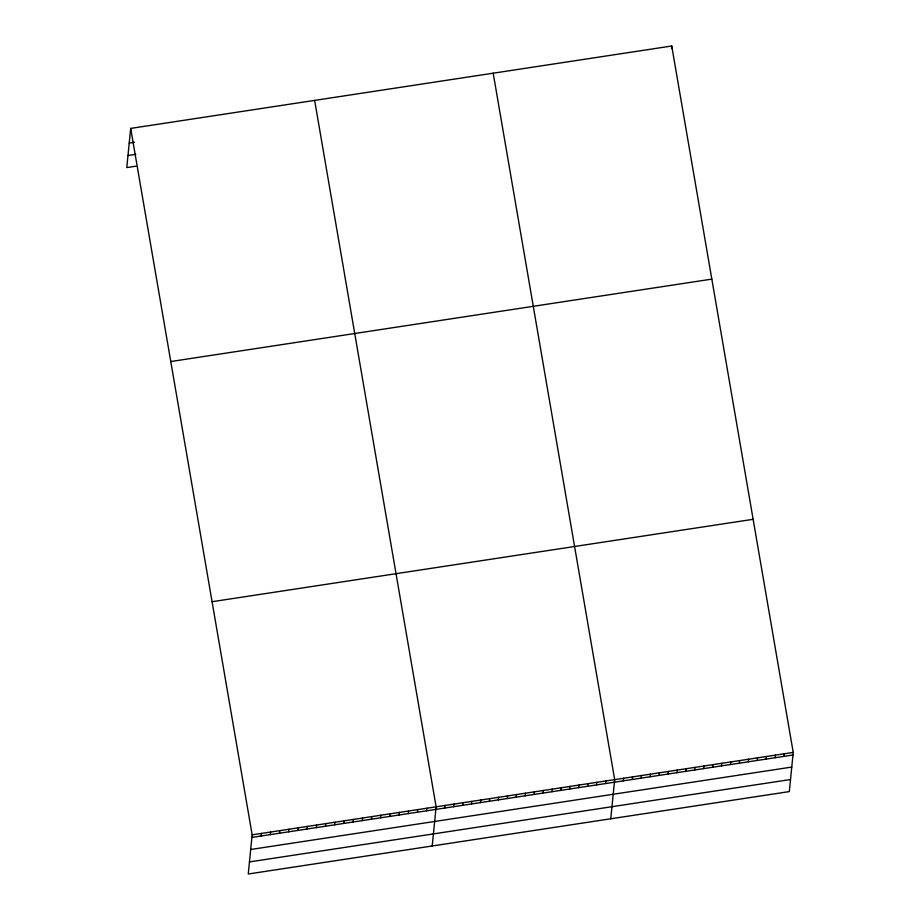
<?xml version="1.0" encoding="UTF-8"?>
<svg xmlns="http://www.w3.org/2000/svg" width="920" height="920" viewBox="0 0 920 920"><rect width="100%" height="100%" fill="white"/><g stroke="black" fill="none" stroke-linecap="round" stroke-linejoin="round"><path stroke-width="1.38" d="M130.686 128.409L252.16 834.842L248.262 874L789.314 791.591L793.224 752.422L671.738 46L130.686 128.409L126.776 167.578L135.976 166.175M261.108 836.015L261.361 833.439M270.308 834.612L270.56 832.036M279.507 833.221L279.76 830.633M288.696 831.818L288.96 829.231M297.896 830.415L298.16 827.839M307.096 829.012L307.349 826.436M316.296 827.609L316.549 825.033M325.496 826.206L325.749 823.63M334.696 824.814L334.949 822.227M343.884 823.411L344.149 820.824M353.084 822.008L353.349 819.432M362.284 820.606L362.537 818.029M371.484 819.202L371.737 816.626M380.684 817.799L380.937 815.223M389.873 816.408L390.137 813.82M399.073 815.005L399.337 812.418M408.273 813.602L408.537 811.026M417.473 812.199L417.726 809.623M426.673 810.796L426.926 808.22M432.216 845.974L436.126 806.817L314.64 100.395M444.797 808.036L445.05 805.46M453.721 806.679L453.985 804.103M462.656 805.322L462.909 802.734M471.58 803.953L471.834 801.377M480.504 802.596L480.769 800.02M489.428 801.239L489.693 798.663M498.364 799.882L498.617 797.295M507.288 798.525L507.541 795.938M516.212 797.157L516.476 794.581M525.147 795.8L525.4 793.224M534.072 794.443L534.324 791.856M542.995 793.086L543.26 790.498M551.931 791.717L552.184 789.141M560.855 790.36L561.108 787.784M569.779 789.004L570.043 786.416M578.703 787.646L578.967 785.059M587.639 786.278L587.891 783.702M596.562 784.921L596.815 782.345M671.485 48.576L671.738 46M605.486 783.564L605.751 780.976M610.765 818.777L614.675 779.619L493.189 73.197M623.346 780.838L623.599 778.262M632.27 779.481L632.534 776.905M641.206 778.124L641.458 775.537M650.13 776.768L650.382 774.18M659.053 775.399L659.318 772.823M667.977 774.042L668.242 771.466M676.913 772.685L677.166 770.109M685.837 771.328L686.09 768.74M694.761 769.959L695.025 767.383M703.696 768.602L703.949 766.026M712.62 767.245L712.873 764.669M721.544 765.888L721.809 763.301M730.48 764.52L730.733 761.944M739.404 763.163L739.657 760.587M748.328 761.806L748.592 759.23M757.252 760.449L757.516 757.861M766.187 759.081L766.44 756.505M775.111 757.723L775.364 755.147M784.035 756.366L784.3 753.79M129.225 143.06L134.481 142.266M127.983 155.503L135.861 154.307M170.775 361.537L711.827 279.116M212.071 601.714L753.135 519.305M252.16 834.842L793.224 752.422M251.907 837.418L792.971 755.009M250.7 849.494L791.763 767.073M249.458 861.925L790.521 779.516"/></g></svg>
